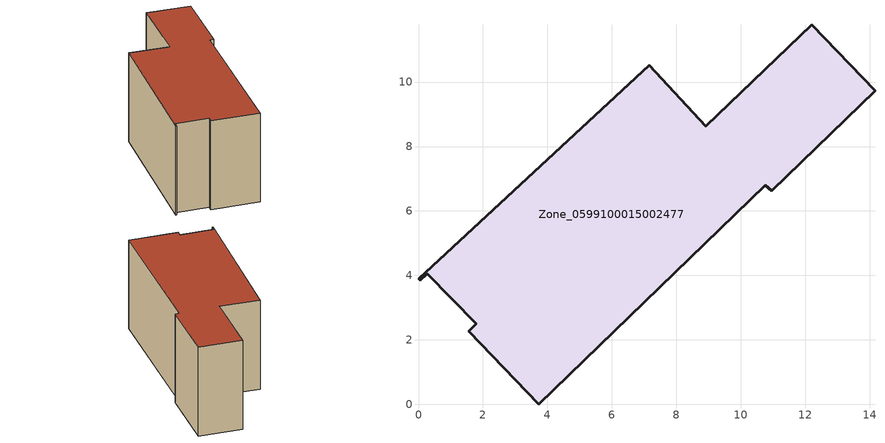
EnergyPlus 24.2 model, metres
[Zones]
Zone_0599100015002477
 floor ground (C_G): 7.16,10.52 8.92,8.63 12.21,11.78 14.17,9.73 10.96,6.63 10.76,6.79 3.73,0 1.56,2.27 1.8,2.5 0.27,4.05 0.05,3.85 0,3.9 z0.97
 wall outside (C_F): 10.96,6.63 14.17,9.73 12.21,11.78 8.92,8.63 7.16,10.52 0,3.9 0.05,3.85 0.27,4.05 1.8,2.5 1.56,2.27 3.73,0 10.76,6.79 10.96,6.63 z0.97:7.12
 roof outside (C_R): 8.92,8.63 7.16,10.52 0,3.9 0.05,3.85 0.27,4.05 1.8,2.5 1.56,2.27 3.73,0 10.76,6.79 10.96,6.63 14.17,9.73 12.21,11.78 z7.12
[BUILDING]
Pand.0599100015002477: North Axis=0; Terrain=City; Loads Convergence Tolerance Value=0.04; Temperature Convergence Tolerance Value=0.4; Solar Distribution=FullExterior; Maximum Number of Warmup Days=25; Minimum Number of Warmup Days=1
[Site:Location]
Rotterdam.The.Hague.AP_ZH_NLD Design_Conditions: Latitude=51.96; Longitude=4.45; Time Zone=1; Elevation=-4.5
[SITE:GROUNDTEMPERATURE:BUILDINGSURFACE]
18, 18, 18, 18, 18, 18, 18, 18, 18, 18, 18, 18
[MATERIAL] Thermal Absorptance=0.9; Solar Absorptance=0.7; Visible Absorptance=0.7
Name | Roughness | Thickness | Conductivity | Density | Specific Heat
G.TI.1975-1991 | MediumSmooth | 0.15 | 0.288461 | 540 | 1210
F.TI.1975-1991 | Rough | 0.3 | 0.230769 | 1920 | 840
R.TI.1975-1991 | MediumRough | 0.2 | 0.153846 | 1500 | 1000
[CONSTRUCTION]
C_G: G.TI.1975-1991
C_F: F.TI.1975-1991
C_R: R.TI.1975-1991
[ZONE]
Zone_0599100015002477: Type=1; Multiplier=1; Ceiling Height=Autocalculate; Volume=Autocalculate; Floor Area=autocalculate; Part of Total Floor Area=Yes
[ZONEINFILTRATION:DESIGNFLOWRATE]
Infil_Zone_0599100015002477: Zone or ZoneList or Space or SpaceList=Zone_0599100015002477; Schedule=AlwaysOn; Design Flow Rate Calculation Method=Flow/Area; Flow Rate per Floor Area=0.003; Constant Term Coefficient=1; Temperature Term Coefficient=0; Velocity Term Coefficient=0; Velocity Squared Term Coefficient=0
[HVACTEMPLATE:ZONE:IDEALLOADSAIRSYSTEM]
Zone_0599100015002477: Maximum Heating Supply Air Temperature=50; Minimum Cooling Supply Air Temperature=13; Maximum Heating Supply Air Humidity Ratio=0.0156; Minimum Cooling Supply Air Humidity Ratio=0.0077; Heating Limit=NoLimit; Cooling Limit=NoLimit; Dehumidification Control Type=ConstantSensibleHeatRatio; Cooling Sensible Heat Ratio=0.7; Dehumidification Setpoint=60; Humidification Control Type=None; Humidification Setpoint=30; Outdoor Air Method=None; Outdoor Air Flow Rate per Person=0.00944; Outdoor Air Flow Rate per Zone Floor Area=0; Outdoor Air Flow Rate per Zone=0; Demand Controlled Ventilation Type=None; Outdoor Air Economizer Type=NoEconomizer; Heat Recovery Type=None; Sensible Heat Recovery Effectiveness=0.7; Latent Heat Recovery Effectiveness=0.65
[ZONECONTROL:THERMOSTAT]
ThermostatControl_Zone_0599100015002477: Zone or ZoneList=Zone_0599100015002477; Control Type Schedule=DualSetpointControlType; Control 1=Thermostat_Zone_0599100015002477; Temperature Difference Between Cutout And Setpoint=0
[THERMOSTATSETPOINT:DUALSETPOINT]
Thermostat_Zone_0599100015002477: Heating Setpoint Temperature Schedule=HeatingSetpoint_Zone_0599100015002477; Cooling Setpoint Temperature Schedule=CoolingSetpoint_Zone_0599100015002477
[SCHEDULE:COMPACT]
HeatingSetpoint_Zone_0599100015002477: Through: 12/31, For: AllDays, Until: 24:00, 21
CoolingSetpoint_Zone_0599100015002477: Through: 12/31, For: AllDays, Until: 24:00, 24
DualSetpointControlType: Through: 12/31, For: AllDays, Until: 24:00, 4
AlwaysOn: Through: 12/31, For: AllDays, Until: 24:00, 1
